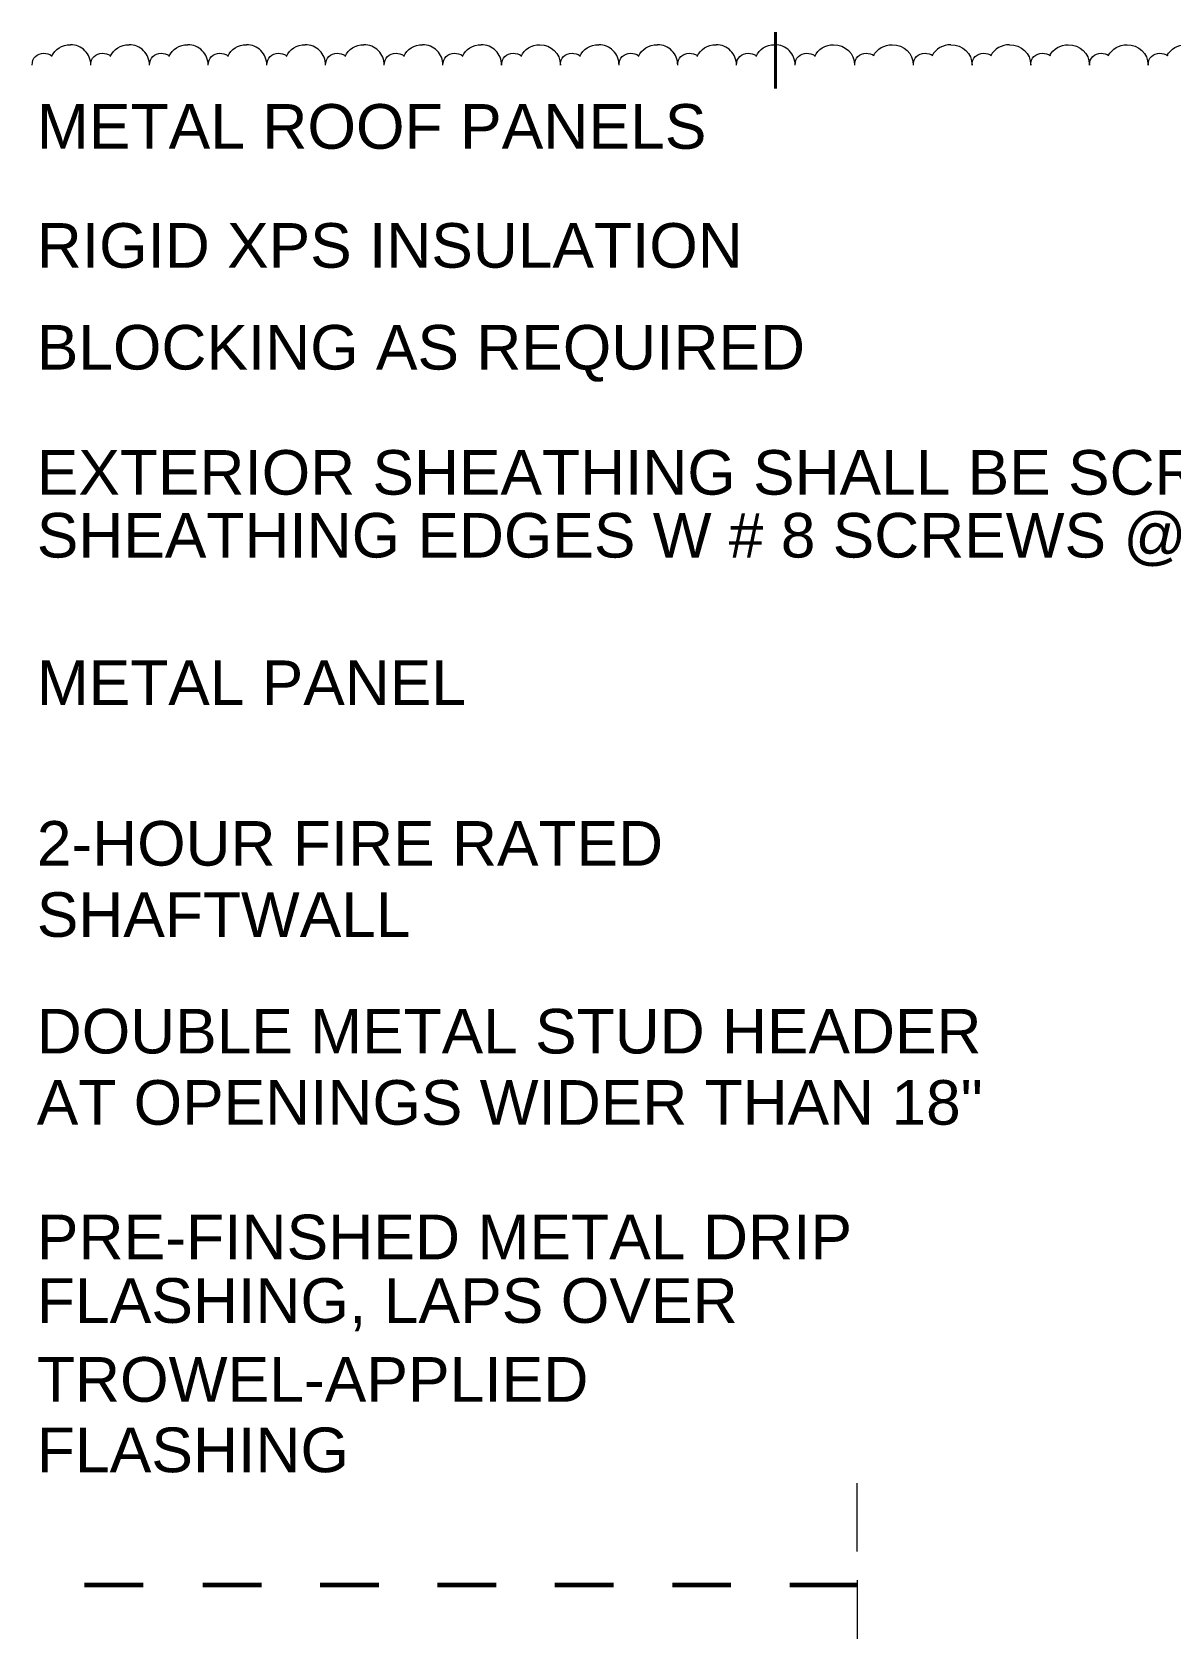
# Model space of a CAD drawing. Header units: inches. Extents: x -293 to 39679, y -468 to 488.
# Drawn here: x 502.68 to 522.53, y 460.03 to 488.04 of the extents above; entities that cross this region are included whole.
import ezdxf

# ---------------------------------------------------------------- set-up
doc = ezdxf.new("R2010")
doc.units = ezdxf.units.IN
doc.header["$MEASUREMENT"] = 0
doc.layers.add('PDF_Geometry', color=7, linetype='Continuous')
doc.layers.add('PDF_Text', color=7, linetype='Continuous')
doc.styles.add('PDF Arial', font='arial.ttf')

msp = doc.modelspace()

# ---------------------------------------------------------------- linework, layer by layer
at = {"layer": 'PDF_Geometry', "lineweight": 40}
msp.add_lwpolyline([(515.63778, 488.04051), (515.63778, 487.05797)], dxfattribs=at)
at = {"layer": 'PDF_Geometry', "lineweight": 18}
for points in [[(502.67818, 487.46657), (502.67818, 487.46657)], [(503.70042, 487.46657), (503.70042, 487.46657)], [(503.70064, 487.46578), (503.70064, 487.46578)], [(504.72341, 487.46578), (504.72341, 487.46578)], [(504.72445, 487.46657), (504.72445, 487.46657)], [(505.74618, 487.46578), (505.74618, 487.46578)], [(505.74669, 487.46657), (505.74669, 487.46657)], [(506.76895, 487.46578), (506.76895, 487.46578)], [(506.77072, 487.46657), (506.77072, 487.46657)], [(507.79297, 487.46657), (507.79297, 487.46657)], [(507.7935, 487.46578), (507.7935, 487.46578)], [(508.81627, 487.46578), (508.81627, 487.46578)], [(508.817, 487.46657), (508.817, 487.46657)], [(509.83904, 487.46578), (509.83904, 487.46578)], [(509.83924, 487.46657), (509.83924, 487.46657)], [(510.86182, 487.46578), (510.86182, 487.46578)], [(510.86327, 487.46657), (510.86327, 487.46657)], [(511.88551, 487.46657), (511.88551, 487.46657)], [(511.88637, 487.46578), (511.88637, 487.46578)], [(512.90914, 487.46578), (512.90914, 487.46578)], [(512.90954, 487.46657), (512.90954, 487.46657)], [(513.93179, 487.46657), (513.93179, 487.46657)], [(513.93191, 487.46578), (513.93191, 487.46578)], [(514.95468, 487.46578), (514.95468, 487.46578)], [(514.95581, 487.46657), (514.95581, 487.46657)], [(515.97745, 487.46578), (515.97745, 487.46578)], [(515.97806, 487.46657), (515.97806, 487.46657)], [(517.01448, 487.46578), (517.01448, 487.46578)], [(517.01634, 487.46657), (517.01634, 487.46657)], [(518.03725, 487.46578), (518.03725, 487.46578)], [(518.03858, 487.46657), (518.03858, 487.46657)], [(519.0618, 487.46578), (519.0618, 487.46578)], [(519.06261, 487.46657), (519.06261, 487.46657)], [(520.08457, 487.46578), (520.08457, 487.46578)], [(520.08485, 487.46657), (520.08485, 487.46657)], [(521.10734, 487.46578), (521.10734, 487.46578)], [(521.10888, 487.46657), (521.10888, 487.46657)], [(522.13011, 487.46578), (522.13011, 487.46578)], [(522.13113, 487.46657), (522.13113, 487.46657)]]:
    msp.add_lwpolyline(points, dxfattribs=at)
at = {"layer": 'PDF_Geometry', "color": 253, "lineweight": 9, "true_color": 0xa9a9a9}
for points in [[(517.05611, 462.74642), (517.05611, 461.5596)], [(517.0572, 461.05644), (517.0572, 460.03409)]]:
    msp.add_lwpolyline(points, dxfattribs=at)
at = {"layer": 'PDF_Geometry', "color": 253, "lineweight": 60, "true_color": 0xa9a9a9}
for points in [[(503.59161, 460.97416), (504.61525, 460.97416)], [(505.65183, 460.97416), (506.67548, 460.97416)], [(507.69912, 460.97416), (508.72115, 460.97416)], [(509.74479, 460.97416), (510.76843, 460.97416)], [(511.79046, 460.97416), (512.8141, 460.97416)], [(513.83775, 460.97416), (514.85977, 460.97416)], [(515.88342, 460.97416), (517.05745, 460.97416)]]:
    msp.add_lwpolyline(points, dxfattribs=at)
at = {"layer": 'PDF_Geometry', "lineweight": 18}
for centre, radius, start, end in [((503.34858, 487.4683), 0.35207, 359.588924, 90.411076), ((504.37135, 487.4683), 0.35207, 359.588924, 90.411076), ((505.39412, 487.4683), 0.35207, 359.588924, 90.411076), ((506.418, 487.46941), 0.35097, 359.40711, 90.59289), ((507.44144, 487.4683), 0.35207, 359.588924, 90.411076), ((508.46422, 487.4683), 0.35207, 359.588924, 90.411076), ((509.48699, 487.4683), 0.35207, 359.588924, 90.411076), ((510.50976, 487.4683), 0.35207, 359.588924, 90.411076), ((512.55708, 487.4683), 0.35207, 359.588924, 90.411076), ((513.57985, 487.4683), 0.35207, 359.588924, 90.411076), ((514.60262, 487.4683), 0.35207, 359.588924, 90.411076), ((515.6265, 487.46941), 0.35097, 359.40711, 90.59289), ((518.68757, 487.45241), 0.36799, 89.160611, 151.197252), ((519.71152, 487.45038), 0.37001, 89.347841, 151.010023)]:
    msp.add_arc(centre, radius, start, end, dxfattribs=at)
for points in [[(502.67818, 487.46657), (502.67818, 487.58946), (502.7601, 487.67138), (502.88298, 487.67138)], [(502.88298, 487.67138), (502.92394, 487.67138), (502.97737, 487.65713), (503.01833, 487.63042)], [(503.0182, 487.61545), (503.07343, 487.75265), (503.19638, 487.82036), (503.34605, 487.82036)], [(503.70042, 487.46657), (503.70042, 487.58946), (503.78234, 487.67138), (503.90523, 487.67138)], [(503.90523, 487.67138), (503.94619, 487.67138), (504.0014, 487.65713), (504.04236, 487.63042)], [(504.04097, 487.61545), (504.0962, 487.75265), (504.21915, 487.82036), (504.36882, 487.82036)], [(504.72445, 487.46657), (504.72445, 487.58946), (504.80637, 487.67138), (504.92925, 487.67138)], [(504.92925, 487.67138), (504.97022, 487.67138), (505.02364, 487.65713), (505.0646, 487.63042)], [(505.06374, 487.61545), (505.11897, 487.75265), (505.24192, 487.82036), (505.39159, 487.82036)], [(505.74669, 487.46657), (505.74669, 487.58946), (505.82862, 487.67138), (505.9515, 487.67138)], [(505.9515, 487.67138), (505.99246, 487.67138), (506.04767, 487.65713), (506.08863, 487.63042)], [(506.08829, 487.61545), (506.14175, 487.75265), (506.26469, 487.82036), (506.41437, 487.82036)], [(506.77072, 487.46657), (506.77072, 487.58946), (506.85264, 487.67138), (506.97553, 487.67138)], [(506.97553, 487.67138), (507.01649, 487.67138), (507.06992, 487.65713), (507.11088, 487.63042)], [(507.11106, 487.61545), (507.1663, 487.75265), (507.28746, 487.82036), (507.43892, 487.82036)], [(507.79297, 487.46657), (507.79297, 487.58946), (507.87489, 487.67138), (507.99777, 487.67138)], [(507.99777, 487.67138), (508.03873, 487.67138), (508.09394, 487.65713), (508.1349, 487.63042)], [(508.13383, 487.61545), (508.18907, 487.75265), (508.31202, 487.82036), (508.46169, 487.82036)], [(508.817, 487.46657), (508.817, 487.58946), (508.89892, 487.67138), (509.0218, 487.67138)], [(509.0218, 487.67138), (509.06276, 487.67138), (509.11619, 487.65713), (509.15715, 487.63042)], [(509.1566, 487.61545), (509.21184, 487.75265), (509.33479, 487.82036), (509.48446, 487.82036)], [(509.83924, 487.46657), (509.83924, 487.58946), (509.92116, 487.67138), (510.04405, 487.67138)], [(510.04405, 487.67138), (510.08501, 487.67138), (510.14022, 487.65713), (510.18118, 487.63042)], [(510.18116, 487.61545), (510.23461, 487.75265), (510.35756, 487.82036), (510.50723, 487.82036)], [(510.86327, 487.46657), (510.86327, 487.58946), (510.94519, 487.67138), (511.06807, 487.67138)], [(511.06807, 487.67138), (511.10903, 487.67138), (511.16246, 487.65713), (511.20342, 487.63042)], [(511.20393, 487.61545), (511.25738, 487.75265), (511.38033, 487.82036), (511.53, 487.82036)], [(511.53, 487.82036), (511.72244, 487.82036), (511.88637, 487.67069), (511.88637, 487.46578)], [(511.88551, 487.46657), (511.88551, 487.58946), (511.96744, 487.67138), (512.09032, 487.67138)], [(512.09032, 487.67138), (512.13128, 487.67138), (512.18649, 487.65713), (512.22745, 487.63042)], [(512.2267, 487.61545), (512.28193, 487.75265), (512.4031, 487.82036), (512.55455, 487.82036)], [(512.90954, 487.46657), (512.90954, 487.58946), (512.99146, 487.67138), (513.11435, 487.67138)], [(513.11435, 487.67138), (513.15531, 487.67138), (513.20874, 487.65713), (513.2497, 487.63042)], [(513.24947, 487.61545), (513.3047, 487.75265), (513.42765, 487.82036), (513.57733, 487.82036)], [(513.93179, 487.46657), (513.93179, 487.58946), (514.01371, 487.67138), (514.13659, 487.67138)], [(514.13659, 487.67138), (514.17755, 487.67138), (514.23276, 487.65713), (514.27372, 487.63042)], [(514.27224, 487.61545), (514.32748, 487.75265), (514.45042, 487.82036), (514.6001, 487.82036)], [(514.95581, 487.46657), (514.95581, 487.58946), (515.03774, 487.67138), (515.16062, 487.67138)], [(515.16062, 487.67138), (515.20158, 487.67138), (515.25679, 487.65713), (515.29597, 487.63042)], [(515.29679, 487.61545), (515.35025, 487.75265), (515.47319, 487.82036), (515.62287, 487.82036)], [(515.97806, 487.46657), (515.97806, 487.58946), (516.05998, 487.67138), (516.18287, 487.67138)], [(516.18287, 487.67138), (516.22383, 487.67138), (516.27904, 487.65713), (516.32, 487.63042)], [(516.31956, 487.61545), (516.37302, 487.75265), (516.51022, 487.82036), (516.64742, 487.82036)], [(516.64742, 487.82036), (516.85055, 487.82036), (517.01448, 487.67069), (517.01448, 487.46578)], [(517.01634, 487.46657), (517.01634, 487.58946), (517.09826, 487.67138), (517.22114, 487.67138)], [(517.22114, 487.67138), (517.2621, 487.67138), (517.31553, 487.65713), (517.35649, 487.63042)], [(517.34233, 487.62971), (517.41004, 487.75265), (517.53299, 487.82036), (517.67019, 487.82036)], [(517.67019, 487.82036), (517.8751, 487.82036), (518.03725, 487.67069), (518.03725, 487.46578)], [(518.03858, 487.46657), (518.03858, 487.58946), (518.1205, 487.67138), (518.24339, 487.67138)], [(518.24339, 487.67138), (518.28435, 487.67138), (518.33956, 487.65713), (518.38052, 487.63042)], [(518.69296, 487.82036), (518.89787, 487.82036), (519.0618, 487.67069), (519.0618, 487.46578)], [(519.06261, 487.46657), (519.06261, 487.58946), (519.14453, 487.67138), (519.26741, 487.67138)], [(519.26741, 487.67138), (519.30838, 487.67138), (519.3618, 487.65713), (519.40276, 487.63042)], [(519.71573, 487.82036), (519.92064, 487.82036), (520.08457, 487.67069), (520.08457, 487.46578)], [(520.08485, 487.46657), (520.08485, 487.58946), (520.16678, 487.67138), (520.28966, 487.67138)], [(520.28966, 487.67138), (520.33062, 487.67138), (520.38583, 487.65713), (520.42679, 487.63042)], [(520.41243, 487.62971), (520.48014, 487.75265), (520.60308, 487.82036), (520.7385, 487.82036)], [(520.7385, 487.82036), (520.94341, 487.82036), (521.10734, 487.67069), (521.10734, 487.46578)], [(521.10888, 487.46657), (521.10888, 487.58946), (521.1908, 487.67138), (521.31369, 487.67138)], [(521.31369, 487.67138), (521.35465, 487.67138), (521.40808, 487.65713), (521.44904, 487.63042)], [(521.4352, 487.62971), (521.50291, 487.75265), (521.62585, 487.82036), (521.76306, 487.82036)], [(521.76306, 487.82036), (521.96618, 487.82036), (522.13011, 487.67069), (522.13011, 487.46578)], [(522.13113, 487.46657), (522.13113, 487.58946), (522.21305, 487.67138), (522.33593, 487.67138)], [(522.33593, 487.67138), (522.37689, 487.67138), (522.4321, 487.65713), (522.47306, 487.63042)], [(522.45797, 487.62971), (522.52568, 487.75265), (522.64863, 487.82036), (522.78583, 487.82036)]]:
    msp.add_open_spline(points, degree=3, dxfattribs=at)

# ---------------------------------------------------------------- texts
at = {"layer": 'PDF_Text', "attachment_point": 7, "style": 'PDF Arial'}
for s, insert, char_height in [('METAL ROOF PANELS', (502.75972, 485.99648), 0.7791604), ('RIGID XPS INSULATION', (502.75972, 483.92348), 0.777139), ('BLOCKING AS REQUIRED', (502.75972, 481.94538), 0.777139), ('EXTERIOR SHEATHING SHALL BE SCREWED AT ALL', (502.75972, 479.96728), 0.777139), ('SHEATHING EDGES W # 8 SCREWS @ 4" O.C.', (502.75972, 478.72586), 0.777139), ('METAL PANEL', (502.75972, 476.31121), 0.777139), ('2-HOUR FIRE RATED', (502.75972, 473.50095), 0.777139), ('SHAFTWALL', (502.75972, 472.25952), 0.777139), ('DOUBLE METAL STUD HEADER', (502.75972, 470.22662), 0.777139), ('AT OPENINGS WIDER THAN 18"', (502.75972, 468.98519), 0.777139), ('PRE-FINSHED METAL DRIP', (502.75972, 466.6384), 0.7791604), ('FLASHING, LAPS OVER', (502.75972, 465.39697), 0.7791604), ('TROWEL-APPLIED', (502.75972, 464.15555), 0.7791604), ('FLASHING', (502.75972, 462.92776), 0.77916)]:
    msp.add_mtext(s, dxfattribs=dict(at, insert=insert, char_height=char_height))

doc.saveas('drawing.dxf')
